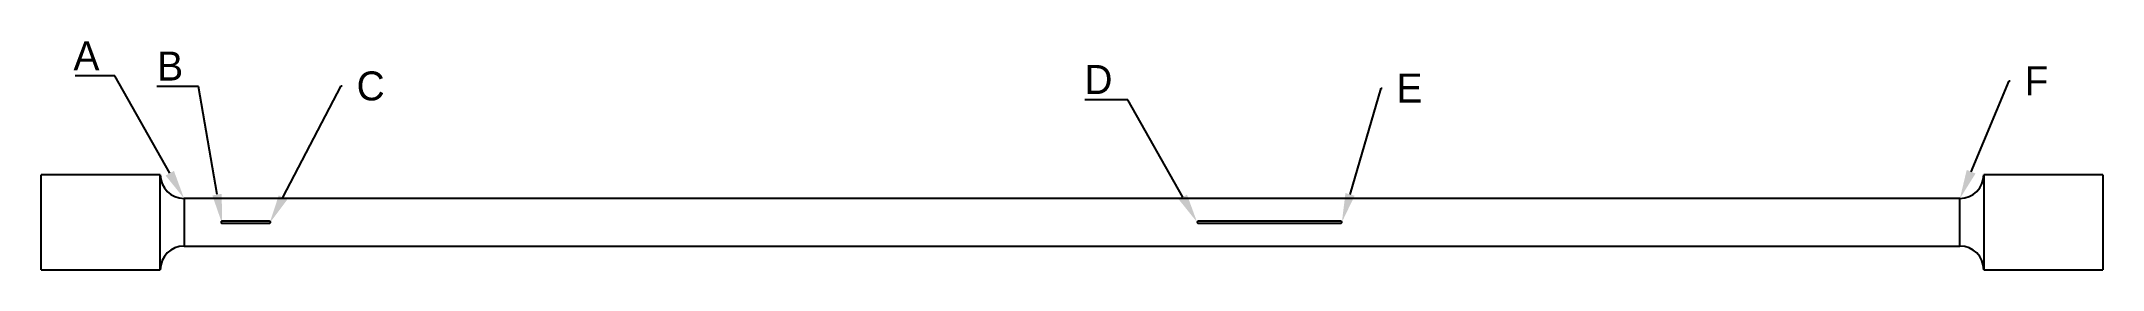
# Model space of a CAD drawing. Header units: millimetres. Extents: x -783 to 83, y -20 to 76.
import ezdxf
from ezdxf import colors
from ezdxf.entities.mleader import LeaderData, LeaderLine
from ezdxf.math import Vec2, Vec3

# ---------------------------------------------------------------- set-up
doc = ezdxf.new("R2010")
doc.units = ezdxf.units.MM

msp = doc.modelspace()

# ---------------------------------------------------------------- linework, layer by layer
at = {"color": 7, "linetype": 'Continuous', "lineweight": 25}
for p, q in [((-733, 20), (-783, 20)), ((-783, -20), (-783, 20)), ((-733, -20), (-733, 20)), ((82.91, 20), (32.91, 20)), ((32.91, 20), (32.91, -20)), ((82.91, 20), (82.91, -20)), ((22.91, 10), (-723, 10)), ((-723, 10), (-723, -10)), ((22.91, -10), (22.91, 10)), ((-687.09, 0.4), (-707.09, 0.4)), ((-237.09, 0.4), (-297.09, 0.4)), ((-707.09, -0.4), (-687.09, -0.4)), ((-297.09, -0.4), (-237.09, -0.4)), ((-723, -10), (22.91, -10)), ((-783, -20), (-733, -20)), ((32.91, -20), (82.91, -20))]:
    msp.add_line(p, q, dxfattribs=at)
for centre, start, end in [((-723, 20), 180, 270), ((22.91, 20), 270, 0), ((-723, -20), 90, 180), ((22.91, -20), 0, 90)]:
    msp.add_arc(centre, 10, start, end, dxfattribs=at)
for points in [[(-707.09, 0.4), (-707.2, 0.4), (-707.3, 0.36), (-707.45, 0.21), (-707.49, 0.1), (-707.49, -0.1), (-707.45, -0.21), (-707.3, -0.36), (-707.2, -0.4), (-707.09, -0.4)], [(-687.09, -0.4), (-686.99, -0.4), (-686.89, -0.36), (-686.74, -0.21), (-686.69, -0.11), (-686.69, 0.11), (-686.74, 0.21), (-686.89, 0.36), (-686.99, 0.4), (-687.09, 0.4)], [(-297.09, 0.4), (-297.2, 0.4), (-297.3, 0.36), (-297.45, 0.21), (-297.49, 0.1), (-297.49, -0.1), (-297.45, -0.21), (-297.3, -0.36), (-297.2, -0.4), (-297.09, -0.4)], [(-237.09, -0.4), (-236.99, -0.4), (-236.89, -0.36), (-236.74, -0.21), (-236.69, -0.11), (-236.69, 0.11), (-236.74, 0.21), (-236.89, 0.36), (-236.99, 0.4), (-237.09, 0.4)]]:
    msp.add_open_spline(points, degree=3, knots=[0, 0, 0, 0, 0.25, 0.25, 0.5, 0.5, 0.75, 0.75, 1, 1, 1, 1], dxfattribs=at)

# ---------------------------------------------------------------- leaders
ml = msp.add_multileader_mtext('Standard')
ml.set_content('A', color=256)
ml.set_leader_properties()
ml.build(insert=Vec2(0, 0))
ml.multileader.update_dxf_attribs({"text_right_attachment_type": 6, "dogleg_length": 0.36, "arrow_head_size": 12.19})
ctx = ml.context
ctx.base_point, ctx.char_height, ctx.arrow_head_size, ctx.landing_gap_size, ctx.plane_origin = Vec3(-772.78, 70.04), 12.19, 12.19, 6.1, Vec3(-723, 10)
ctx.right_attachment, ctx.text_align_type = 6, 2
notes = []
notes.append((ctx, [(1, (1, 1, 0), (-752.1, 61.51), (-1, 0), 0.36, [(0, [(-723, 10)], 0, [])])]))
ctx.mtext.insert, ctx.mtext.alignment, ctx.mtext.flow_direction = Vec3(-758.56, 76.14), 3, 5
ml = msp.add_multileader_mtext('Standard')
ml.set_content('B', color=256)
ml.set_leader_properties()
ml.build(insert=Vec2(0, 0))
ml.multileader.update_dxf_attribs({"text_right_attachment_type": 6, "dogleg_length": 0.36, "arrow_head_size": 12.19})
ctx = ml.context
ctx.base_point, ctx.char_height, ctx.arrow_head_size, ctx.landing_gap_size, ctx.plane_origin = Vec3(-737.61, 65.67), 12.19, 12.19, 6.1, Vec3(-707.09, -0.4)
ctx.right_attachment, ctx.text_align_type = 6, 2
notes.append((ctx, [(1, (1, 1, 0), (-716.92, 57.14), (-1, 0), 0.36, [(0, [(-707.09, -0.4)], 0, [])])]))
ctx.mtext.insert, ctx.mtext.alignment, ctx.mtext.flow_direction = Vec3(-723.38, 71.77), 3, 5
ml = msp.add_multileader_mtext('Standard')
ml.set_content('C', color=256)
ml.set_leader_properties()
ml.build(insert=Vec2(0, 0))
ml.multileader.update_dxf_attribs({"text_right_attachment_type": 6, "dogleg_length": 0.36, "arrow_head_size": 12.19})
ctx = ml.context
ctx.base_point, ctx.char_height, ctx.arrow_head_size, ctx.landing_gap_size, ctx.plane_origin = Vec3(-656.62, 57.32), 12.19, 12.19, 6.1, Vec3(-687.09, -0.4)
ctx.right_attachment = 6
notes.append((ctx, [(0, (1, 1, 0), (-656.98, 57.32), (1, 0), 0.36, [(0, [(-687.09, -0.4)], 0, [])])]))
ctx.mtext.insert, ctx.mtext.flow_direction = Vec3(-650.52, 63.42), 5
ml = msp.add_multileader_mtext('Standard')
ml.set_content('D', color=256)
ml.set_leader_properties()
ml.build(insert=Vec2(0, 0))
ml.multileader.update_dxf_attribs({"text_right_attachment_type": 6, "dogleg_length": 0.36, "arrow_head_size": 12.19})
ctx = ml.context
ctx.base_point, ctx.char_height, ctx.arrow_head_size, ctx.landing_gap_size, ctx.plane_origin = Vec3(-347.27, 60.04), 12.19, 12.19, 6.1, Vec3(-297.49, 0)
ctx.right_attachment, ctx.text_align_type = 6, 2
notes.append((ctx, [(1, (1, 1, 0), (-326.59, 51.51), (-1, 0), 0.36, [(0, [(-297.49, 0)], 0, [])])]))
ctx.mtext.insert, ctx.mtext.alignment, ctx.mtext.flow_direction = Vec3(-333.05, 66.14), 3, 5
ml = msp.add_multileader_mtext('Standard')
ml.set_content('E', color=256)
ml.set_leader_properties()
ml.build(insert=Vec2(0, 0))
ml.multileader.update_dxf_attribs({"text_right_attachment_type": 6, "dogleg_length": 0.36, "arrow_head_size": 12.19})
ctx = ml.context
ctx.base_point, ctx.char_height, ctx.arrow_head_size, ctx.landing_gap_size, ctx.plane_origin = Vec3(-219.8, 56.44), 12.19, 12.19, 6.1, Vec3(-236.69, 0)
ctx.right_attachment = 6
notes.append((ctx, [(0, (1, 1, 0), (-220.16, 56.44), (1, 0), 0.36, [(0, [(-236.69, 0)], 0, [])])]))
ctx.mtext.insert, ctx.mtext.flow_direction = Vec3(-213.7, 62.54), 5
ml = msp.add_multileader_mtext('Standard')
ml.set_content('F', color=256)
ml.set_leader_properties()
ml.build(insert=Vec2(0, 0))
ml.multileader.update_dxf_attribs({"text_right_attachment_type": 6, "dogleg_length": 0.36, "arrow_head_size": 12.19})
ctx = ml.context
ctx.base_point, ctx.char_height, ctx.arrow_head_size, ctx.landing_gap_size, ctx.plane_origin = Vec3(44, 59.53), 12.19, 12.19, 6.1, Vec3(22.91, 10)
ctx.right_attachment = 6
notes.append((ctx, [(0, (1, 1, 0), (43.64, 59.53), (1, 0), 0.36, [(0, [(22.91, 10)], 0, [])])]))
ctx.mtext.insert, ctx.mtext.flow_direction = Vec3(50.1, 65.62), 5
for ctx, leaders in notes:
    for number, flags, end, landing, length, lines in leaders:
        leader = LeaderData()
        leader.index, (leader.has_last_leader_line, leader.has_dogleg_vector, leader.attachment_direction) = number, flags
        leader.last_leader_point, leader.dogleg_vector, leader.dogleg_length = Vec3(end), Vec3(landing), length
        for number, points, colour, breaks in lines:
            line = LeaderLine()
            line.index, line.vertices, line.color, line.breaks = number, Vec3.list(points), colors.encode_raw_color(colour), breaks
            leader.lines.append(line)
        ctx.leaders.append(leader)

doc.saveas('drawing.dxf')
